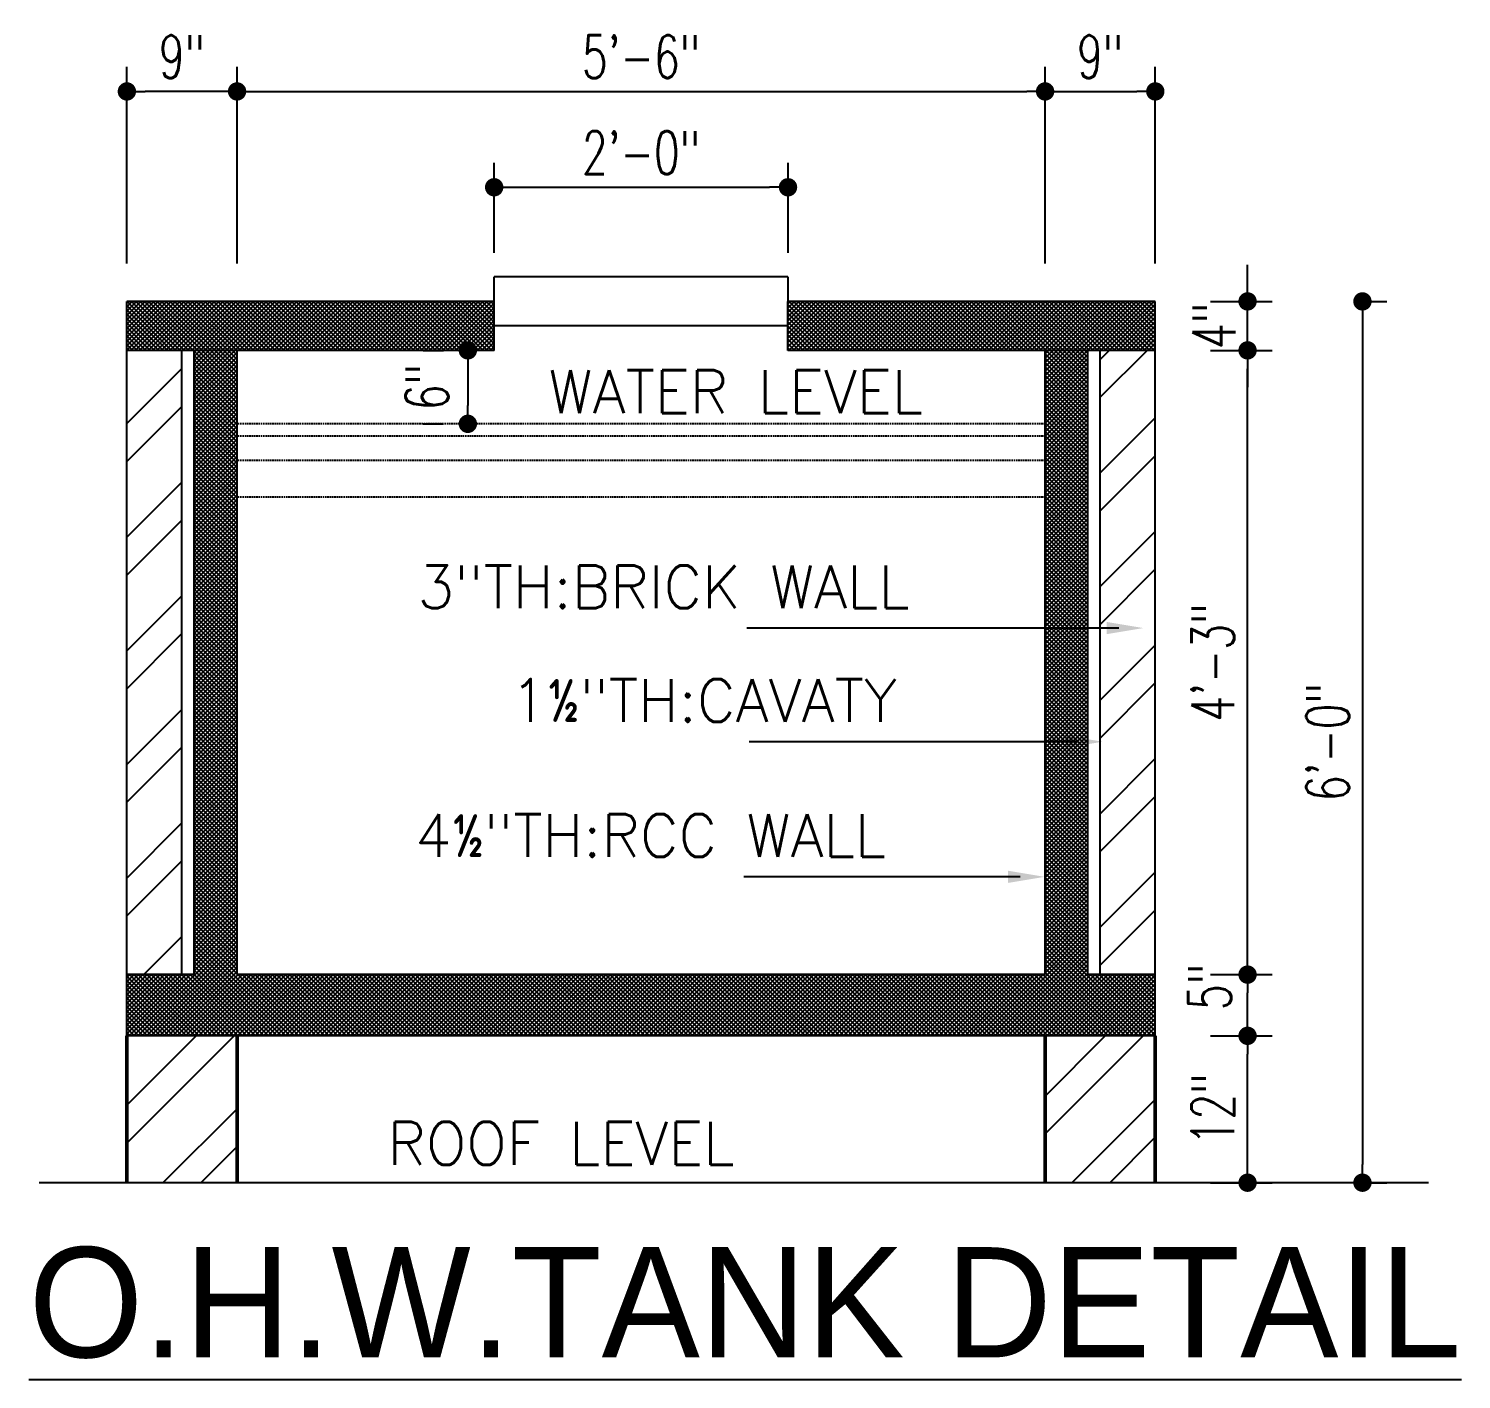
# Model space of a CAD drawing. Header units: millimetres. Extents: x -1636 to 265439, y -57189 to 32701.
# Drawn here: x 2784.1 to 3018.1, y 336.4 to 557.1 of the extents above; entities that cross this region are included whole.
import ezdxf

# ---------------------------------------------------------------- set-up
doc = ezdxf.new("R2010")
doc.units = ezdxf.units.MM
doc.linetypes.add('HIDDEN', pattern=[0.375, 0.25, -0.125])
for name, color, linetype, lineweight in [('DIM', 7, 'Continuous', 25), ('WALL', 5, 'Continuous', 50), ('WINDOW', 2, 'Continuous', 25)]:
    doc.layers.add(name, color=color, linetype=linetype, lineweight=lineweight)
for name, color, linetype in [('Hatch', 22, 'Continuous'), ('HIDDEN', 2, 'HIDDEN'), ('Rechrge pit', 7, 'Continuous'), ('Section', 242, 'Continuous'), ('Text', 170, 'Continuous')]:
    doc.layers.add(name, color=color, linetype=linetype)
doc.styles.add('STYLE2', font='romans.shx', dxfattribs={"width": 0.7})
doc.dimstyles.new('QASIM', dxfattribs={"dimtxt": 7, "dimasz": 3, "dimexe": 4, "dimexo": 9, "dimgap": 1.5, "dimtad": 1, "dimdec": 3, "dimlfac": 0.5, "dimzin": 3, "dimdsep": 46, "dimlunit": 4, "dimtxsty": 'STYLE2', "dimblk1": 'DOT', "dimblk2": 'DOT', "dimsah": 1, "dimcen": 0, "dimclrd": 252, "dimclre": 252, "dimclrt": 7, "dimadec": 0, "dimazin": 0, "dimtfac": 1, "dimtdec": 0, "dimtmove": 2, "dimatfit": 3, "dimldrblk": 'DOT', "dimfxl": 0, "dimtolj": 1, "dimtzin": 3, "dimarcsym": 0})
pattern_1 = [(45, (1640.402, -5381.781), (-9.280777, 9.280777), []), (45, (1646.59, -5381.781), (-9.280777, 9.280777), [])]

# ---------------------------------------------------------------- blocks, each defined once
blk = doc.blocks.new('_Dot')
at = {"color": 0, "linetype": 'ByBlock', "lineweight": -2}
blk.add_line((-0.5, 0), (-1, 0), dxfattribs=at)
at = {"color": 0, "linetype": 'ByBlock', "const_width": 0.5}
blk.add_lwpolyline([(-0.25, 0, 1), (0.25, 0, 1)], format="xyb", close=True, dxfattribs=at)
blk = doc.blocks.new('*D199')
at = {"layer": 'Defpoints', "color": 0}
for p in [(3287.16, 3285.52), (3287.16, 3141.52), (3294.97, 3141.52)]:
    blk.add_point(p, dxfattribs=at)
at = {"layer": 'DIM', "color": 252, "lineweight": -2}
for p, q in [((3296.16, 3285.52), (3298.97, 3285.52)), ((3294.97, 3282.52), (3294.97, 3144.52)), ((3296.16, 3141.52), (3298.97, 3141.52))]:
    blk.add_line(p, q, dxfattribs=at)
at = {"layer": 'DIM', "color": 252, "lineweight": -2, "xscale": 3, "yscale": 3, "zscale": 3}
for p, rotation in [((3294.97, 3285.52), 90), ((3294.97, 3141.52), 270)]:
    blk.add_blockref('_Dot', p, dxfattribs=dict(at, rotation=rotation))
at = {"layer": 'DIM', "color": 7, "insert": (3289.3, 3213.52), "char_height": 7, "attachment_point": 5, "rotation": 90, "style": 'STYLE2'}
blk.add_mtext('\\A1;6\'-0"', dxfattribs=at)
blk = doc.blocks.new('*D200')
at = {"layer": 'Defpoints', "color": 0}
for p in [(3243.13, 3319.83), (3111.13, 3282.69), (3243.13, 3282.69)]:
    blk.add_point(p, dxfattribs=at)
at = {"layer": 'DIM', "color": 252, "lineweight": -2}
for p, q in [((3111.13, 3291.69), (3111.13, 3323.83)), ((3243.13, 3291.69), (3243.13, 3323.83)), ((3114.13, 3319.83), (3240.13, 3319.83))]:
    blk.add_line(p, q, dxfattribs=at)
at = {"layer": 'DIM', "color": 252, "lineweight": -2, "xscale": 3, "yscale": 3, "zscale": 3, "rotation": 180}
blk.add_blockref('_Dot', (3111.13, 3319.83), dxfattribs=at)
at = {"layer": 'DIM', "color": 252, "lineweight": -2, "xscale": 3, "yscale": 3, "zscale": 3}
blk.add_blockref('_Dot', (3243.13, 3319.83), dxfattribs=at)
at = {"layer": 'DIM', "color": 7, "insert": (3177.13, 3325.5), "char_height": 7, "attachment_point": 5, "style": 'STYLE2'}
blk.add_mtext('\\A1;5\'-6"', dxfattribs=at)
blk = doc.blocks.new('*D201')
at = {"layer": 'Defpoints', "color": 0}
for p in [(3093.13, 3319.83), (3093.13, 3282.69), (3111.13, 3282.69)]:
    blk.add_point(p, dxfattribs=at)
at = {"layer": 'DIM', "color": 252, "lineweight": -2}
for p, q in [((3093.13, 3291.69), (3093.13, 3323.83)), ((3111.13, 3291.69), (3111.13, 3323.83)), ((3108.13, 3319.83), (3096.13, 3319.83))]:
    blk.add_line(p, q, dxfattribs=at)
at = {"layer": 'DIM', "color": 252, "lineweight": -2, "xscale": 3, "yscale": 3, "zscale": 3, "rotation": 180}
blk.add_blockref('_Dot', (3093.13, 3319.83), dxfattribs=at)
at = {"layer": 'DIM', "color": 252, "lineweight": -2, "xscale": 3, "yscale": 3, "zscale": 3}
blk.add_blockref('_Dot', (3111.13, 3319.83), dxfattribs=at)
at = {"layer": 'DIM', "color": 7, "insert": (3102.13, 3325.5), "char_height": 7, "attachment_point": 5, "style": 'STYLE2'}
blk.add_mtext('\\A1;9"', dxfattribs=at)
blk = doc.blocks.new('*D202')
at = {"layer": 'Defpoints', "color": 0}
for p in [(3261.13, 3319.83), (3243.13, 3282.69), (3261.13, 3282.69)]:
    blk.add_point(p, dxfattribs=at)
at = {"layer": 'DIM', "color": 252, "lineweight": -2}
for p, q in [((3243.13, 3291.69), (3243.13, 3323.83)), ((3261.13, 3291.69), (3261.13, 3323.83)), ((3246.13, 3319.83), (3258.13, 3319.83))]:
    blk.add_line(p, q, dxfattribs=at)
at = {"layer": 'DIM', "color": 252, "lineweight": -2, "xscale": 3, "yscale": 3, "zscale": 3, "rotation": 180}
blk.add_blockref('_Dot', (3243.13, 3319.83), dxfattribs=at)
at = {"layer": 'DIM', "color": 252, "lineweight": -2, "xscale": 3, "yscale": 3, "zscale": 3}
blk.add_blockref('_Dot', (3261.13, 3319.83), dxfattribs=at)
at = {"layer": 'DIM', "color": 7, "insert": (3252.13, 3325.5), "char_height": 7, "attachment_point": 5, "style": 'STYLE2'}
blk.add_mtext('\\A1;9"', dxfattribs=at)
blk = doc.blocks.new('*D203')
at = {"layer": 'Defpoints', "color": 0}
for p in [(3201.13, 3304.17), (3153.13, 3284.46), (3201.13, 3284.46)]:
    blk.add_point(p, dxfattribs=at)
at = {"layer": 'DIM', "color": 252, "lineweight": -2}
for p, q in [((3153.13, 3293.46), (3153.13, 3308.17)), ((3201.13, 3293.46), (3201.13, 3308.17)), ((3156.13, 3304.17), (3198.13, 3304.17))]:
    blk.add_line(p, q, dxfattribs=at)
at = {"layer": 'DIM', "color": 252, "lineweight": -2, "xscale": 3, "yscale": 3, "zscale": 3, "rotation": 180}
blk.add_blockref('_Dot', (3153.13, 3304.17), dxfattribs=at)
at = {"layer": 'DIM', "color": 252, "lineweight": -2, "xscale": 3, "yscale": 3, "zscale": 3}
blk.add_blockref('_Dot', (3201.13, 3304.17), dxfattribs=at)
at = {"layer": 'DIM', "color": 7, "insert": (3177.13, 3309.83), "char_height": 7, "attachment_point": 5, "style": 'STYLE2'}
blk.add_mtext('\\A1;2\'-0"', dxfattribs=at)
blk = doc.blocks.new('*D204')
at = {"layer": 'Defpoints', "color": 0}
for p in [(3150.51, 3277.52), (3148.83, 3265.52), (3150.51, 3265.52)]:
    blk.add_point(p, dxfattribs=at)
at = {"layer": 'DIM', "color": 252, "lineweight": -2}
for p, q in [((3141.51, 3277.52), (3144.83, 3277.52)), ((3148.83, 3274.52), (3148.83, 3268.52)), ((3141.51, 3265.52), (3144.83, 3265.52))]:
    blk.add_line(p, q, dxfattribs=at)
at = {"layer": 'DIM', "color": 252, "lineweight": -2, "xscale": 3, "yscale": 3, "zscale": 3}
for p, rotation in [((3148.83, 3277.52), 90), ((3148.83, 3265.52), 270)]:
    blk.add_blockref('_Dot', p, dxfattribs=dict(at, rotation=rotation))
at = {"layer": 'DIM', "color": 7, "insert": (3142.15, 3271.52), "char_height": 7, "attachment_point": 5, "rotation": 90, "style": 'STYLE2'}
blk.add_mtext('\\A1;6"', dxfattribs=at)
blk = doc.blocks.new('*D205')
at = {"layer": 'Defpoints', "color": 0}
for p in [(3261.13, 3165.52), (3276.2, 3165.52), (3261.13, 3141.52)]:
    blk.add_point(p, dxfattribs=at)
at = {"layer": 'DIM', "color": 252, "lineweight": -2}
for p, q in [((3270.13, 3165.52), (3280.2, 3165.52)), ((3276.2, 3144.52), (3276.2, 3162.52)), ((3270.13, 3141.52), (3280.2, 3141.52))]:
    blk.add_line(p, q, dxfattribs=at)
at = {"layer": 'DIM', "color": 252, "lineweight": -2, "xscale": 3, "yscale": 3, "zscale": 3}
for p, rotation in [((3276.2, 3165.52), 90), ((3276.2, 3141.52), 270)]:
    blk.add_blockref('_Dot', p, dxfattribs=dict(at, rotation=rotation))
at = {"layer": 'DIM', "color": 7, "insert": (3270.53, 3153.52), "char_height": 7, "attachment_point": 5, "rotation": 90, "style": 'STYLE2'}
blk.add_mtext('\\A1;12"', dxfattribs=at)
blk = doc.blocks.new('*D206')
at = {"layer": 'Defpoints', "color": 0}
for p in [(3261.13, 3175.52), (3276.2, 3175.52), (3261.13, 3165.52)]:
    blk.add_point(p, dxfattribs=at)
at = {"layer": 'DIM', "color": 252, "lineweight": -2}
for p, q in [((3270.13, 3175.52), (3280.2, 3175.52)), ((3276.2, 3168.52), (3276.2, 3172.52)), ((3270.13, 3165.52), (3280.2, 3165.52))]:
    blk.add_line(p, q, dxfattribs=at)
at = {"layer": 'DIM', "color": 252, "lineweight": -2, "xscale": 3, "yscale": 3, "zscale": 3}
for p, rotation in [((3276.2, 3175.52), 90), ((3276.2, 3165.52), 270)]:
    blk.add_blockref('_Dot', p, dxfattribs=dict(at, rotation=rotation))
at = {"layer": 'DIM', "color": 7, "insert": (3270.02, 3173.52), "char_height": 7, "attachment_point": 5, "rotation": 90, "style": 'STYLE2'}
blk.add_mtext('\\A1;5"', dxfattribs=at)
blk = doc.blocks.new('*D207')
at = {"layer": 'Defpoints', "color": 0}
for p in [(3261.13, 3277.52), (3276.2, 3277.52), (3270.13, 3175.52)]:
    blk.add_point(p, dxfattribs=at)
at = {"layer": 'DIM', "color": 252, "lineweight": -2}
for p, q in [((3270.13, 3277.52), (3280.2, 3277.52)), ((3276.2, 3178.52), (3276.2, 3274.52)), ((3279.13, 3175.52), (3280.2, 3175.52))]:
    blk.add_line(p, q, dxfattribs=at)
at = {"layer": 'DIM', "color": 252, "lineweight": -2, "xscale": 3, "yscale": 3, "zscale": 3}
for p, rotation in [((3276.2, 3277.52), 90), ((3276.2, 3175.52), 270)]:
    blk.add_blockref('_Dot', p, dxfattribs=dict(at, rotation=rotation))
at = {"layer": 'DIM', "color": 7, "insert": (3270.53, 3226.52), "char_height": 7, "attachment_point": 5, "rotation": 90, "style": 'STYLE2'}
blk.add_mtext('\\A1;4\'-3"', dxfattribs=at)
blk = doc.blocks.new('*D208')
at = {"layer": 'Defpoints', "color": 0}
for p in [(3261.13, 3285.52), (3276.2, 3285.52), (3261.13, 3277.52)]:
    blk.add_point(p, dxfattribs=at)
at = {"layer": 'DIM', "color": 252, "lineweight": -2}
for p, q in [((3276.2, 3288.52), (3276.2, 3291.52)), ((3270.13, 3285.52), (3280.2, 3285.52)), ((3276.2, 3277.52), (3276.2, 3285.52)), ((3270.13, 3277.52), (3280.2, 3277.52)), ((3276.2, 3274.52), (3276.2, 3271.52))]:
    blk.add_line(p, q, dxfattribs=at)
at = {"layer": 'DIM', "color": 252, "lineweight": -2, "xscale": 3, "yscale": 3, "zscale": 3}
for p, rotation in [((3276.2, 3285.52), 270), ((3276.2, 3277.52), 90)]:
    blk.add_blockref('_Dot', p, dxfattribs=dict(at, rotation=rotation))
at = {"layer": 'DIM', "color": 7, "insert": (3270.73, 3281.52), "char_height": 7, "attachment_point": 5, "rotation": 90, "style": 'STYLE2'}
blk.add_mtext('\\A1;4"', dxfattribs=at)
blk = doc.blocks.new('BX3')
at = {"layer": 'Hatch'}
h = blk.add_hatch(dxfattribs=at)
h.set_pattern_fill('ANSI37', color=256, scale=4, style=0)
h.set_pattern_definition([(45, (103.6796, -13905.08147), (-0.35355339, 0.35355339), []), (135, (103.6796, -13905.08147), (-0.35355339, -0.35355339), [])])
h.paths.add_polyline_path([(3111.1252, 3175.52), (3111.1252, 3277.52), (3104.1252, 3277.52), (3104.1252, 3175.52), (3093.1252, 3175.52), (3093.1252, 3165.52), (3261.1252, 3165.52), (3261.1252, 3175.52), (3250.1252, 3175.52), (3250.1252, 3277.52), (3243.1252, 3277.52), (3243.1252, 3175.52)])
h.paths.add_polyline_path([(3153.1252, 3277.52), (3153.1252, 3285.52), (3093.1252, 3285.52), (3093.1252, 3277.52)])
h.paths.add_polyline_path([(3261.1252, 3277.52), (3261.1252, 3285.52), (3201.1252, 3285.52), (3201.1252, 3277.52)])
h = blk.add_hatch(dxfattribs=at)
h.set_pattern_fill('ANSI32', color=256, scale=35, style=0)
h.set_pattern_definition(pattern_1)
h.paths.add_polyline_path([(3102.1252, 3277.52), (3093.1252, 3277.52), (3093.1252, 3175.52), (3102.1252, 3175.52)])
h = blk.add_hatch(dxfattribs=at)
h.set_pattern_fill('ANSI32', color=256, scale=35, style=0)
h.set_pattern_definition(pattern_1)
h.paths.add_polyline_path([(3261.1252, 3277.52), (3252.1252, 3277.52), (3252.1252, 3175.52), (3261.1252, 3175.52)])
h = blk.add_hatch(dxfattribs=at)
h.set_pattern_fill('ANSI32', color=256, scale=35, style=0)
h.set_pattern_definition(pattern_1)
h.paths.add_polyline_path([(3093.1252, 3141.52), (3111.1252, 3141.52), (3111.1252, 3165.52), (3093.1252, 3165.52)])
h = blk.add_hatch(dxfattribs=at)
h.set_pattern_fill('ANSI32', color=256, scale=35, style=0)
h.set_pattern_definition(pattern_1)
h.paths.add_polyline_path([(3261.1252, 3165.52), (3243.1252, 3165.52), (3243.1252, 3141.52), (3261.1252, 3141.52)])
at = {"layer": 'DIM', "color": 252}
for p, q in [((3255.1718, 3232.1476), (3194.4096, 3232.1476)), ((3248.5177, 3213.5769), (3194.7604, 3213.5769)), ((3239.0484, 3191.5011), (3193.8892, 3191.5011))]:
    blk.add_line(p, q, dxfattribs=at)
for points in [[(3253.1718, 3233.1476), (3253.1718, 3231.1476), (3259.1718, 3232.1476)], [(3246.5177, 3214.5769), (3246.5177, 3212.5769), (3252.5177, 3213.5769)], [(3237.0484, 3192.5011), (3237.0484, 3190.5011), (3243.0484, 3191.5011)]]:
    blk.add_solid(points, dxfattribs=at)
at = {"layer": 'HIDDEN'}
for p, q in [((3243.1252, 3265.52), (3111.1252, 3265.52)), ((3243.1252, 3263.52), (3111.1252, 3263.52)), ((3243.1252, 3259.52), (3111.1252, 3259.52)), ((3243.1252, 3253.52), (3111.1252, 3253.52))]:
    blk.add_line(p, q, dxfattribs=at)
at = {"layer": 'Section'}
for p, q in [((3153.1252, 3285.52), (3153.1252, 3289.52)), ((3201.1252, 3289.52), (3153.1252, 3289.52)), ((3201.1252, 3289.52), (3201.1252, 3285.52)), ((3153.1252, 3285.52), (3093.1252, 3285.52)), ((3093.1252, 3165.52), (3093.1252, 3285.52)), ((3153.1252, 3277.52), (3153.1252, 3285.52)), ((3201.1252, 3277.52), (3201.1252, 3285.52)), ((3261.1252, 3285.52), (3201.1252, 3285.52)), ((3261.1252, 3165.52), (3261.1252, 3285.52)), ((3201.1252, 3281.52), (3153.1252, 3281.52)), ((3153.1252, 3277.52), (3093.1252, 3277.52)), ((3102.1252, 3175.52), (3102.1252, 3277.52)), ((3104.1252, 3175.52), (3104.1252, 3277.52)), ((3111.1252, 3175.52), (3111.1252, 3277.52)), ((3261.1252, 3277.52), (3201.1252, 3277.52)), ((3243.1252, 3175.52), (3243.1252, 3277.52)), ((3250.1252, 3175.52), (3250.1252, 3277.52)), ((3252.1252, 3175.52), (3252.1252, 3277.52)), ((3104.1252, 3175.52), (3093.1252, 3175.52)), ((3243.1252, 3175.52), (3111.1252, 3175.52)), ((3261.1252, 3175.52), (3250.1252, 3175.52)), ((3261.1252, 3165.52), (3093.1252, 3165.52)), ((3305.7667, 3141.52), (3078.808, 3141.52))]:
    blk.add_line(p, q, dxfattribs=at)
at = {"layer": 'WALL'}
for p, q in [((3093.1252, 3141.52), (3093.1252, 3165.52)), ((3111.1252, 3141.52), (3111.1252, 3165.52)), ((3243.1252, 3141.52), (3243.1252, 3165.52)), ((3261.1252, 3141.52), (3261.1252, 3165.52))]:
    blk.add_line(p, q, dxfattribs=at)
at = {"layer": 'DIM', "color": 7, "style": 'STYLE2'}
for s, p in [('WATER LEVEL', (3161.9943, 3267.2748)), ('3"TH:BRICK WALL', (3140.5977, 3235.3885)), ('1½"TH:CAVATY', (3155.7822, 3216.8178)), ('4½"TH:RCC WALL', (3140.1744, 3194.742)), ('ROOF LEVEL', (3135.6941, 3144.4495))]:
    blk.add_text(s, height=7, dxfattribs=at).set_placement(p)
at = {"layer": 'Text'}
blk.add_text('%%uO.H.W.TANK DETAIL', height=18, dxfattribs=at).set_placement((3077.0894, 3112.9898))
at = {"layer": 'DIM'}
for base, p1, p2, picture, middle in [((3093.1252, 3319.8316), (3111.1252, 3282.6861), (3093.1252, 3282.6861), '*D201', (3102.1252, 3325.4983)), ((3243.1252, 3319.8316), (3111.1252, 3282.6861), (3243.1252, 3282.6861), '*D200', (3177.1252, 3325.4983)), ((3261.1252, 3319.8316), (3243.1252, 3282.6861), (3261.1252, 3282.6861), '*D202', (3252.1252, 3325.4983)), ((3201.1252, 3304.1674), (3153.1252, 3284.4589), (3201.1252, 3284.4589), '*D203', (3177.1252, 3309.834))]:
    dim = blk.add_linear_dim(base=base, p1=p1, p2=p2, dimstyle='QASIM', dxfattribs=at)
    dim.commit()
    dim.dimension.update_dxf_attribs({"geometry": picture, "text_midpoint": middle})
for base, p1, p2, picture, middle in [((3276.2002, 3285.52), (3261.1252, 3277.52), (3261.1252, 3285.52), '*D208', (3270.7286, 3281.52)), ((3148.8297, 3265.52), (3150.5095, 3277.52), (3150.5095, 3265.52), '*D204', (3142.1515, 3271.52)), ((3276.2002, 3175.52), (3261.1252, 3165.52), (3261.1252, 3175.52), '*D206', (3270.0199, 3173.52))]:
    dim = blk.add_linear_dim(base=base, p1=p1, p2=p2, angle=90, dimstyle='QASIM', dxfattribs=at)
    dim.commit()
    dim.dimension.update_dxf_attribs({"geometry": picture, "text_midpoint": middle, "dimtype": 128})
for base, p1, p2, picture, middle in [((3294.9657, 3141.52), (3287.1627, 3285.52), (3287.1627, 3141.52), '*D199', (3289.299, 3213.52)), ((3276.2002, 3277.52), (3270.1252, 3175.52), (3261.1252, 3277.52), '*D207', (3270.5335, 3226.52))]:
    dim = blk.add_linear_dim(base=base, p1=p1, p2=p2, angle=90, dimstyle='QASIM', dxfattribs=at)
    dim.commit()
    dim.dimension.update_dxf_attribs({"geometry": picture, "text_midpoint": middle})
dim = blk.add_linear_dim(base=(3276.2002, 3165.52), p1=(3261.1252, 3141.52), p2=(3261.1252, 3165.52), angle=90, text='12"', dimstyle='QASIM', dxfattribs=at)
dim.commit()
dim.dimension.update_dxf_attribs({"geometry": '*D205', "text_midpoint": (3270.5335, 3153.52)})
blk = doc.blocks.new('A$C1989b890')
at = {"layer": 'WINDOW'}
blk.add_blockref('BX3', (-3077.09, -3112.38), dxfattribs=at)
blk = doc.blocks.new('A$Cd4fbe7ea')
blk.add_blockref('A$C1989b890', (2.7, 2.99))
blk = doc.blocks.new('224')
blk.add_blockref('A$Cd4fbe7ea', (2781.39, 336.42))

msp = doc.modelspace()

# ---------------------------------------------------------------- block references
at = {"layer": 'Rechrge pit'}
msp.add_blockref('224', (0, 0), dxfattribs=at)

doc.saveas('drawing.dxf')
